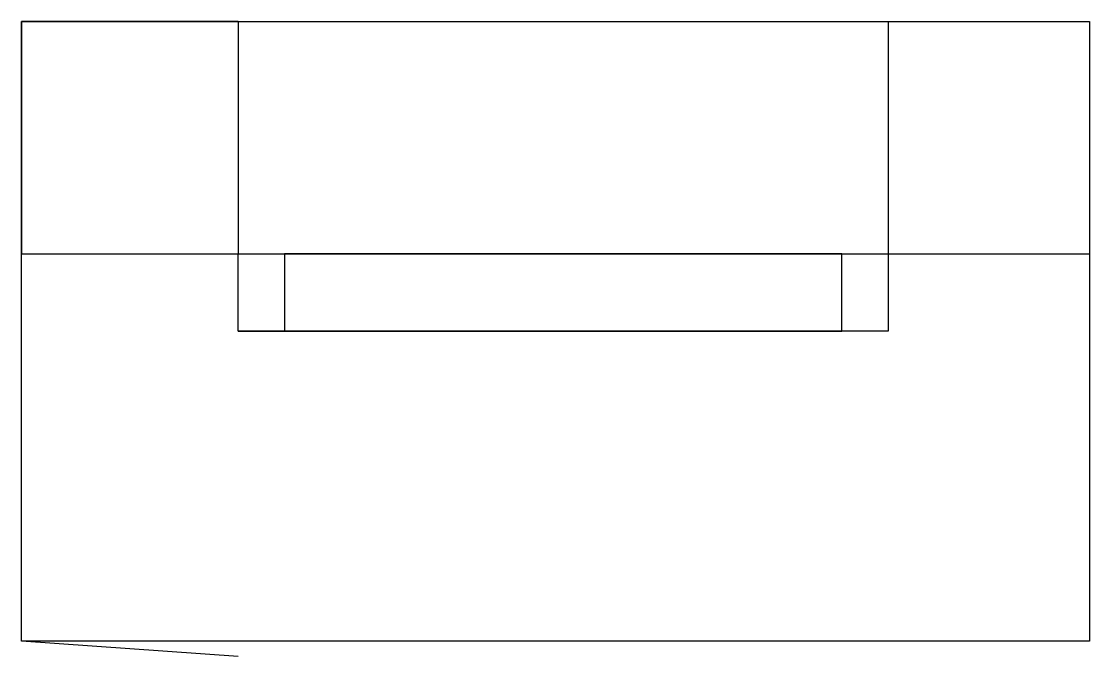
# Model space of a CAD drawing. Header units: millimetres. Extents: x -13 to 56, y -1 to 40.
import ezdxf

# ---------------------------------------------------------------- set-up
doc = ezdxf.new("R2010")
doc.units = ezdxf.units.MM
doc.layers.get('0').update_dxf_attribs({"linetype": 'CONTINUOUS'})

msp = doc.modelspace()

# ---------------------------------------------------------------- linework, layer by layer
for p, q in [((-13, 40), (-13, 25)), ((1.002, 40), (-13, 40)), ((1.002, 40), (1.002, 25)), ((42.987, 40), (56, 40)), ((42.987, 40), (42.987, 25)), ((-13, 25), (56, 25)), ((1.002, 25), (42.987, 25)), ((1.002, 20), (1.002, 25)), ((40, 25), (4.002, 25)), ((4.002, 25), (4.002, 20)), ((40, 20), (40, 25)), ((42.987, 25), (42.987, 20)), ((42.987, 20), (1.002, 20)), ((1.002, 20), (4.002, 20)), ((4.002, 20), (40, 20)), ((42.987, 20), (39.987, 20)), ((1, -1), (-13, 0))]:
    msp.add_line(p, q)
msp.add_lwpolyline([(-13, 40), (56, 40), (56, 0), (-13, 0)], close=True)

doc.saveas('drawing.dxf')
